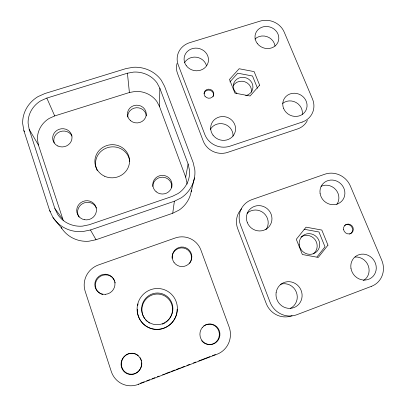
<?xml version="1.0" encoding="UTF-8"?>
<svg xmlns="http://www.w3.org/2000/svg" width="406" height="406" viewBox="0 0 406 406"><rect width="100%" height="100%" fill="white"/><g stroke="black" fill="none" stroke-linecap="round" stroke-linejoin="round"><path stroke-width="0.61" d="M187.049 184.157A24.715 23.964 2.9 0 0 186.973 182.918L185.674 177.133L159.502 106.484L159.847 88.209L156.96 82.824A26.101 24.416 1.8 0 0 133.721 72.075L127.423 73.202L46.832 98.079L40.808 100.779A26.918 25.045 -11 0 0 28.1 123.18L29.171 129.321L54.881 208.588L57.759 214.52A27.583 26.39 -19 0 0 82.357 226.157L89.107 224.772L172.24 196.402L178.163 193.484A26.684 25.751 3.8 0 0 189.511 170.195L188.1 163.983L159.847 88.209M172.733 213.251L174.372 201.234L181.238 197.839A32.059 30.937 3.8 0 0 194.824 169.83L193.18 162.639L164.603 86.376L161.253 80.155A31.358 29.333 1.8 0 0 133.376 67.264L126.093 68.558L44.939 93.517L37.966 96.628A32.338 30.09 -11 0 0 22.655 123.515L23.878 130.641L49.694 210.689L53.024 217.58L61.808 228.4A30.298 29.115 -20.9 0 0 88.868 241.225L96.024 239.733L172.733 213.251L179.021 210.12A29.369 28.491 2.7 0 0 191.353 190.51M185.674 177.133L188.1 163.983M191.16 191.728L194.464 177.874M138.202 384.411L217.124 354.205A21.142 20.559 86.3 0 0 229.126 326.997L200.904 250.04A20.133 20.067 18.5 0 0 175.285 237.967L98.491 264.951A20.95 20.361 -43.5 0 0 85.174 291.28L111.274 371.46A21.873 21.01 -68.5 0 0 138.202 384.411L138.36 384.025M316.984 256.968L324.998 246.807L318.974 231.993L304.109 229.253M229.928 81.9L237.759 73.192L252.517 76.008L257.485 88.259M159.502 106.484L156.823 101.459A24.218 22.807 1.2 0 0 135.239 91.451L129.397 92.517L54.703 115.928L49.136 118.456A24.923 23.345 -11.9 0 0 37.438 139.37L38.448 145.089L63.245 220.402M140.141 383.345L144.287 381.757M146.652 380.848L149.616 379.717M151.986 378.808L154.945 377.676M157.315 376.773L159.091 376.093M162.649 374.733L164.425 374.053M165.607 373.596L169.754 372.013M170.941 371.556L175.087 369.973M176.27 369.516L180.416 367.932M181.604 367.476L184.563 366.344M186.933 365.436L189.896 364.304M193.449 362.944L195.819 362.035M198.778 360.904L210.034 356.6M212.404 355.692L215.363 354.56M53.024 217.58A33.14 31.704 -19 0 0 82.626 231.593L90.462 229.979L174.372 201.234M49.694 210.689L50.481 211.683M54.881 208.588L62.443 218.753M23.878 130.641L24.527 131.691M29.171 129.321L38.448 145.089M90.462 229.979L96.024 239.733M61.296 227.35L61.808 228.4M46.832 98.079L54.703 115.928M127.423 73.202L129.397 92.517M177.021 63.503A18.585 17.214 11.1 0 0 177.549 73.547L203.223 141.004A18.991 18.026 17.5 0 0 227.68 152.367L297.573 128.935A18.712 17.392 26.3 0 0 307.388 120.465M254.917 39.103A11.667 10.647 19 0 1 267.031 36.652A11.667 10.647 19 0 1 275.029 46.071M282.596 103.454A11.952 11.109 26.3 0 1 296.045 102.474A11.952 11.109 26.3 0 1 302.292 114.33M210.293 129.499A12.129 11.515 17.5 0 1 224.198 124.119A12.129 11.515 17.5 0 1 233.044 136.167M184.583 62.636A11.87 10.998 11.1 0 1 196.458 57.221A11.87 10.998 11.1 0 1 206.497 65.721M204.01 93.7A4.826 4.517 13.6 0 1 210.171 90.32A4.826 4.517 13.6 0 1 213.125 96.623M233.252 85.712A9.759 9.084 18.4 0 1 244.874 81.789A9.759 9.084 18.4 0 1 251.4 92.137M236.911 93.527A9.906 9.206 18.4 0 1 236.916 79.129A9.906 9.206 18.4 0 1 251.872 82.733A9.906 9.206 18.4 0 1 245.681 95.643M292.071 315.69A20.417 19.595 61.3 0 1 266.209 303.47L237.708 228.674A19.625 18.986 38.7 0 1 241.595 208.851M280.47 284.271A13.043 12.515 61.3 0 1 296.258 291.95A13.043 12.515 61.3 0 1 290.386 308.316M247.066 213.343A12.535 12.129 38.7 0 1 263.824 213.18A12.535 12.129 38.7 0 1 265.91 229.755M321.034 186.303A12.393 11.647 40.6 0 1 335.757 189.648A12.393 11.647 40.6 0 1 336.833 204.431M355.006 257.023A12.865 12.033 53.4 0 1 368.343 265.925A12.865 12.033 53.4 0 1 363.431 280.561M344.664 225.371A5.08 4.76 46.8 0 1 351.921 227.203A5.08 4.76 46.8 0 1 349.637 234.089M300.932 237.104A10.409 9.911 48.6 0 1 315.112 239.728A10.409 9.911 48.6 0 1 313.229 253.892M54.211 142.948A9.597 8.998 -12.1 0 1 59.91 131.722A9.597 8.998 -12.1 0 1 72.029 136.02M152.808 186.466A9.516 9.231 2.7 0 1 162.847 177.204A9.516 9.231 2.7 0 1 171.779 187.526M79.129 217.108A9.815 9.434 -20.9 0 1 82.88 203.457A9.815 9.434 -20.9 0 1 96.425 208.029M127.728 117.045A9.328 8.79 1.1 0 1 136.406 107.727A9.328 8.79 1.1 0 1 146.338 115.903M97.349 170.774A17.164 16.392 -7.5 0 1 107.874 147.545A17.164 16.392 -7.5 0 1 129.732 161.38M203.705 325.988A10.211 9.932 86.5 0 1 219.286 333.194A10.211 9.932 86.5 0 1 205.746 343.826M205.269 343.618A10.211 9.932 86.5 0 1 201.615 340.639M100.845 293.848A10.12 9.835 -43.7 0 1 98.638 277.633A10.12 9.835 -43.7 0 1 114.654 280.932M114.979 281.906A10.12 9.835 -43.7 0 1 115.202 282.921M102.804 294.533A10.12 9.835 -43.7 0 1 101.317 294.056M172.372 255.171A9.724 9.698 18.6 0 1 185.943 248.802A9.724 9.698 18.6 0 1 189.632 263.327M172.108 258.323A9.724 9.698 18.6 0 1 172.235 255.79M136.096 354.174A10.561 10.145 -68.5 0 1 138.304 355.626M140.06 357.63A10.561 10.145 -68.5 0 1 141.055 359.538M141.237 360.046A10.561 10.145 -68.5 0 1 141.532 361.091M141.765 362.715A10.561 10.145 -68.5 0 1 141.598 365.451M141.486 365.989A10.561 10.145 -68.5 0 1 129.615 374.083A10.561 10.145 -68.5 0 1 121.485 362.502A10.561 10.145 -68.5 0 1 132.534 353.235M133.584 353.362A10.561 10.145 -68.5 0 1 135.614 353.956M144.521 318.416A15.565 15.281 -68.4 0 1 148.601 296.832A15.565 15.281 -68.4 0 1 169.855 300.638A15.565 15.281 -68.4 0 1 165.892 322.242M164.922 322.877A15.565 15.281 -68.4 0 1 162.314 324.135M149.53 323.09A15.565 15.281 -68.4 0 1 148.555 322.481M147.185 321.43A15.565 15.281 -68.4 0 1 145.566 319.791M177.143 309.169A20.244 19.879 -68.3 0 1 156.96 329.505A20.244 19.879 -68.3 0 1 137.289 309.159M137.664 305.647A20.244 19.879 -68.3 0 1 138.076 303.932M327.957 245.128L318.268 257.424L302.353 254.506L296.294 239.307L306.068 227.162L321.816 230.065L327.957 245.128M259.642 85.179L250.081 95.999L234.932 93.121L229.491 79.439L239.124 68.746L254.12 71.608L259.642 85.179M371.566 286.286L296.771 314.746A21.117 20.234 60.6 0 1 270.015 302.11L240.474 224.848A20.28 19.579 38.1 0 1 251.953 199.615L324.896 174.189A20.036 18.783 40.2 0 1 350.348 185.984L381.747 260.21A20.823 19.422 52.9 0 1 371.566 286.286M302.125 122.094L230.04 146.165A19.605 18.554 17.5 0 1 204.791 134.442L178.259 65.001A19.173 17.697 11.2 0 1 189.78 42.64L260.119 21.117A18.833 17.118 19 0 1 284.21 32.104L312.488 99.003A19.305 17.884 26.1 0 1 302.125 122.094M283.662 108.585A12.332 11.424 26.1 0 0 304.536 112.467A12.332 11.424 26.1 0 0 296.532 93.446A12.332 11.424 26.1 0 0 283.662 108.585M213.018 135.132A12.52 11.85 17.5 0 0 234.49 133.67A12.52 11.85 17.5 0 0 221.843 116.573A12.52 11.85 17.5 0 0 213.018 135.132M186.313 65.721A12.246 11.307 11.2 0 0 207.38 64.498A12.246 11.307 11.2 0 0 195.149 48.131A12.246 11.307 11.2 0 0 186.313 65.721M257.363 43.604A12.033 10.937 19 0 0 277.861 42.468A12.033 10.937 19 0 0 265.504 26.481A12.033 10.937 19 0 0 257.363 43.604M205.01 96.227A4.847 4.532 13.6 0 0 213.338 95.725A4.847 4.532 13.6 0 0 208.491 89.168A4.847 4.532 13.6 0 0 205.01 96.227M247.295 222.549A12.956 12.51 38.1 0 0 269.203 226.492A12.956 12.51 38.1 0 0 261.048 205.812A12.956 12.51 38.1 0 0 247.295 222.549M320.08 193.332A12.799 11.997 40.2 0 0 340.121 202.548A12.799 11.997 40.2 0 0 337.082 181.243A12.799 11.997 40.2 0 0 320.08 193.332M350.946 268.209A13.302 12.408 52.9 0 0 371.51 277.74A13.302 12.408 52.9 0 0 368.151 255.333A13.302 12.408 52.9 0 0 350.946 268.209M276.11 292.721A13.489 12.926 60.6 0 0 293.98 307.57A13.489 12.926 60.6 0 0 297.07 284.789A13.489 12.926 60.6 0 0 276.11 292.721M343.542 229.405A5.1 4.776 46.8 0 0 351.479 233.09A5.1 4.776 46.8 0 0 350.241 224.543A5.1 4.776 46.8 0 0 343.542 229.405M299.237 244.843A10.571 10.059 48.4 0 0 315.711 252.491A10.571 10.059 48.4 0 0 313.361 234.627A10.571 10.059 48.4 0 0 299.237 244.843M156.163 191.769A9.622 9.328 2.9 0 0 171.87 186.41A9.622 9.328 2.9 0 0 159.182 175.889A9.622 9.328 2.9 0 0 156.163 191.769M57.88 146.013A9.703 9.089 -11.9 0 0 72.014 137.172A9.703 9.089 -11.9 0 0 57.139 130.265A9.703 9.089 -11.9 0 0 57.88 146.013M84.529 219.717A9.927 9.536 -20.6 0 0 95.983 207.09A9.927 9.536 -20.6 0 0 79.241 204.066A9.927 9.536 -20.6 0 0 84.529 219.717M130.661 120.744A9.429 8.881 1.2 0 0 146.094 115.761A9.429 8.881 1.2 0 0 133.762 105.651A9.429 8.881 1.2 0 0 130.661 120.744M104.515 176.194A17.351 16.56 -7.4 0 0 129.509 159.994A17.351 16.56 -7.4 0 0 102.586 147.571A17.351 16.56 -7.4 0 0 104.515 176.194M105.479 294.309A10.211 9.927 -43.4 0 0 113.315 278.521A10.211 9.927 -43.4 0 0 95.887 280.023A10.211 9.927 -43.4 0 0 105.479 294.309M202.208 327.667A10.307 10.023 86.3 0 0 208.248 344.425A10.307 10.023 86.3 0 0 219.321 330.723A10.307 10.023 86.3 0 0 202.208 327.667M174.001 262.383A9.815 9.78 18.5 0 0 190.927 260.951A9.815 9.78 18.5 0 0 181.193 247.041A9.815 9.78 18.5 0 0 174.001 262.383M137.086 372.566A10.663 10.241 -68.5 0 0 135.919 354.276A10.663 10.241 -68.5 0 0 121.084 364.903A10.663 10.241 -68.5 0 0 137.086 372.566M166.069 321.836A15.885 15.601 -68.2 0 0 164.039 294.492A15.885 15.601 -68.2 0 0 141.658 310.245A15.885 15.601 -68.2 0 0 166.069 321.836M168.602 325.642A20.478 20.107 -68.2 0 0 165.978 290.397A20.478 20.107 -68.2 0 0 137.137 310.707A20.478 20.107 -68.2 0 0 168.602 325.642"/></g></svg>
